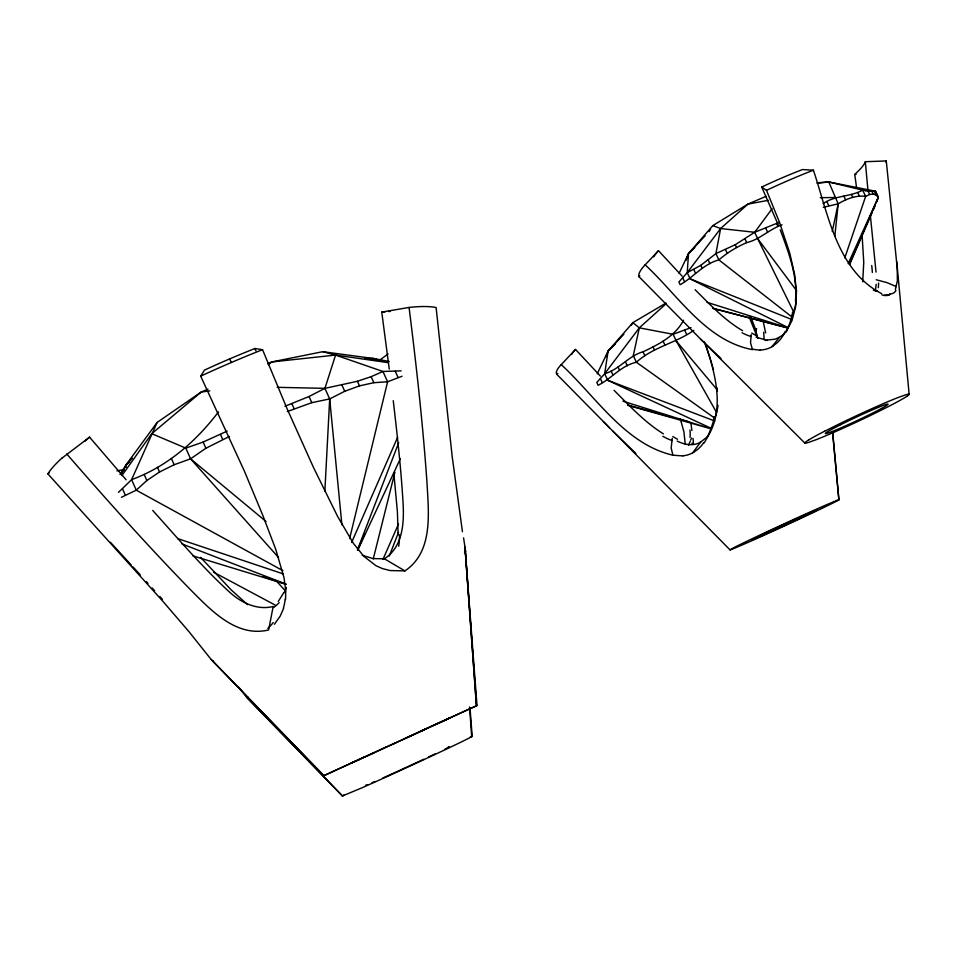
<?xml version="1.0" encoding="UTF-8"?>
<svg xmlns="http://www.w3.org/2000/svg" width="957" height="957" viewBox="0 0 957 957"><rect width="100%" height="100%" fill="white"/><g stroke="black" fill="none" stroke-linecap="round" stroke-linejoin="round"><path stroke-width="1.44" d="M398.1 534.951L397.418 511.995L393.829 472.985M714.759 416.774C712.965 423.042 708.934 436.081 703.742 443.39M876.181 284.289L875.404 291.215M793.018 312.365C792.025 316.217 789.154 326.409 786.032 331.84L791.894 320.822L795.614 306.79L796.439 292.34L794.705 274.838L789.788 253.186L779.536 222.395L766.497 190.347L761.724 187.034A115.701 19.176 -26.2 0 1 802.516 169.545L813.402 170.214C828.092 213.842 836.956 270.532 881.684 293.655M324.866 491.168L329.687 398.925L324.925 388.351L335.572 355.071L388.542 362.703M788.185 327.641L690.141 278.846L687.234 272.649L688.514 253.581L712.845 225.589L747.943 204.104L766.174 196.281M285.545 599.513L285.736 590.541L284.038 577.813L275.76 549.378L262.84 515.44L244.454 471.275L200.683 376.137L204.475 370.108A188.732 36.151 -23.2 0 1 229.536 358.959A186.591 35.78 -23.2 0 1 254.909 348.515L262.541 349.676L287.184 408.986L313.513 467.53L337.534 516.29L353.348 543.289L363.851 556.328L375.91 565.683L382.345 568.554L390.097 570.563L404.955 570.886C433.497 551.687 428.569 512.796 427.013 483.058C422.91 424.346 416.391 365.825 409.07 307.436L381.759 312.102L389.26 369.115M795.47 301.12C797.851 276.441 788.724 252.552 780.23 229.847M125.953 467.53L126.252 464.564L157.151 422.408L201.173 392.047L207.968 389.14M834.827 236.188L838.176 203.829L828.774 181.962L817.29 182.739M862.712 281.825L863.752 262.254L862.006 233.568M693.801 330.356C675.786 343.168 652.961 347.008 636.381 362.248C620.937 365.658 611.499 378.625 598.137 385.288L596.821 382.441L604.668 373.72L608.09 351.123L632.828 322.665L665.916 303.118M768.327 200.312L747.943 204.104L720.609 228.544L715.92 253.593L718.886 259.909L791.702 316.779M755.432 334.472L756.568 328.622M751.197 334.591L750.515 342.75L752.381 349.209L760.109 350.226M832.243 231.51L838.176 203.829C846.407 198.9 855.893 195.072 865.654 196.364L869.674 194.486L873.143 194.02L876.038 194.965L878.359 197.489L876.684 201.867M666.299 303.548L639.324 327.832L633.283 355.585L636.381 362.248L714.735 418.185M854.637 174.449A115.713 19.14 -26.2 0 0 865.343 161.709L886.266 160.955L897.247 268.319L897.379 280.784L895.357 289.624M672.257 438.246L671.156 448.008L672.927 455.209L683.035 455.927M349.628 538.6L387.597 381.771L382.932 371.472L335.572 355.071L322.748 351.686L271.74 361.961L267.685 363.696M373.254 558.936L394.894 472.291M844.78 257.959L865.654 196.364L862.688 190.156L828.774 181.962L817.146 183.23M606.176 356.746L608.09 351.123L623.88 334.172M283.667 608.221L280.245 616.057L274.444 624.251M686.037 260.376L688.514 253.581L705.118 235.793M357.392 550.06L398.734 442.66M389.32 555.969L398.519 532.367M691.504 438.091L690.763 439.945M690.272 441.165L688.514 445.448M765.229 340.465L765.48 339.855M357.595 550.143L364.665 533.659M849.469 264.252L878.323 197.286L875.416 191.197L828.774 181.962M849.577 264.455L869.112 219.56M870.296 216.832L872.078 212.753M873.263 210.038L875.033 205.946M351.638 542.452L397.657 437.229M157.151 422.408L131.623 479.636L118.465 492.377M382.991 559.307L398.531 523.993M848.165 263.677L878.323 197.286M357.751 550.251L400.373 458.642M283.99 592.371L278.272 601.391M679.123 273.259L688.514 253.581L694.794 247.552M597.216 373.828L608.09 351.123L615.375 344.006M121.503 473.763L126.252 464.564L132.449 458.188M631.309 325.236L632.828 322.665L639.324 327.832L673.118 334.292L691.014 327.617M120.032 474.505L126.252 464.564L129.697 461.884M709.029 231.618L710.549 229.202M706.84 437.995C725.43 409.871 715.25 373.673 705.548 344.197M123.465 470.688L124.326 469.48M121.874 475.593L151.756 433.7L201.173 392.047L209.762 390.887M782.025 224.811C769.368 229.13 759.882 239.549 746.723 242.611C736.651 246.978 727.188 252.696 718.886 259.909C703.251 264.012 693.586 277.219 680.152 284.707L678.896 282.004L687.234 272.649L700.799 265.34L715.92 253.593L735.227 244.741L754.666 232.276L772.12 208.734M711.398 428.437L607.707 380.276L604.668 373.72C619.323 369.534 628.546 355.837 643.056 351.793C658.679 344.353 675.14 336.242 683.549 320.236M683.011 455.771A35.277 28.937 69.2 0 0 692.677 452.852L700.644 442.098L708.431 435.925M786.606 331.11L783.496 334.352A26.509 23.135 79.7 0 1 779.776 336.936L771.988 346.578L773.136 345.979M604.668 373.72L639.324 327.832M687.234 272.649L720.609 228.544L754.666 232.276L779.237 222.347M600.386 376.089L575.528 349.449L561.245 364.617A139.842 19.032 -25.4 0 0 556.878 374.414L729.988 549.844L734.402 547.38A61.511 1.053 -24.7 0 1 746.687 541.351L765.05 532.678A61.2 1.053 -24.7 0 1 789.417 521.398L807.899 513A61.439 1.053 -24.7 0 1 825.353 505.26L836.155 500.678A61.523 1.053 -24.7 0 1 838.583 500.056L837.71 500.571M282.937 570.695L136.253 490.175L131.623 479.636C166.985 466.681 195.946 441.632 218.483 411.881M721.004 358.576L700.871 339.364L638.929 276.645L639.802 275.676M556.902 374.402L557.823 373.386M229.501 436.428L205.887 448.259L190.575 458.834L174.15 464.743L159.532 471.992L146.852 480.51L136.253 490.175L121.419 497.293M61.703 458.343L89.551 437.146L126.133 479.768M85.759 440.435L89.551 437.146M268.367 364.701L271.74 361.961L335.572 355.071M373.96 752.8L323.837 775.684L211.054 659.349L188.984 631.68L162.786 601.199L47.85 473.847L49.405 472.638M344.676 794.657L342.379 795.985L362.452 787.623A71.679 1.041 -24.7 0 0 433.258 755.276A71.691 1.041 -24.7 0 0 461.884 741.687A72.349 1.053 -24.7 0 0 468.978 738.158L472.184 736.34L470.043 708.132M907.475 395.935L908.516 395.145A58.963 2.955 -25.1 0 0 906.291 394.631L899.066 397.155A58.784 2.955 -25.1 0 0 878.921 405.541L874.052 407.694A55.255 2.775 -25.1 0 0 866.42 411.127L863.812 412.311A58.676 2.943 -25.1 0 0 837.925 424.585L824.372 431.38M362.213 555.275L373.074 558.589L384.355 558.78C403.627 546.495 404.273 521.158 402.933 500.786C400.887 467.315 397.155 433.964 393.243 400.66M449.228 746.891L448.366 747.417M808.844 439.873L807.074 440.998A55.135 2.763 -25.1 0 0 805.363 442.254L805.052 442.553A58.748 2.943 -25.1 0 0 808.617 442.409L816.201 439.67A58.963 2.967 -25.1 0 0 835.832 431.44L838.117 430.435M751.759 539.784L753.099 539.042A36.701 0.634 -24.7 0 1 764.021 533.695L769.5 531.099A36.605 0.634 -24.7 0 1 788.592 522.247L794.956 519.352A36.677 0.634 -24.7 0 1 810.615 512.39L813.988 510.954A36.785 0.634 -24.7 0 1 816.823 510.045M823.104 203.59C835.006 195.324 850.139 197.01 862.688 190.156L875.416 191.197L878.359 197.489M700.644 442.098C693.43 446.452 684.327 444.742 677.209 441.057M447.744 747.74L446.955 748.147A46.343 0.67 -24.7 0 1 444.885 749.187M284.959 406.27L309.039 396.509L324.925 388.351L357.44 381.269L371.125 376.675L382.932 371.472L401.127 370.838M693.789 452.194L692.701 452.721M151.756 433.7L185.825 448.127L203.123 442.05L227.144 431.128M287.315 411.546L311.803 402.67L329.687 398.925L344.735 391.281L359.509 385.862L373.852 382.692L387.597 381.771L402.06 376.233M463.571 537.87L465.102 547.918L477.005 705.536L385.659 747.297M437.887 723.492L449.946 717.929L422.013 730.646M365.119 756.724L351.231 763.136L360.179 759.08M356.722 760.528L323.837 775.684L211.054 659.349M358.026 759.93L386.329 746.938M393.028 744.127L425.291 729.33M405.266 738.314L427.671 728.014M428.772 727.511L436.189 724.114M437.229 723.636L477.005 705.536M367.895 755.623L395.636 742.883M374.965 781.486L371.842 782.85M367.655 784.608L365.562 785.314M470.318 736.926L472.184 736.34M448.175 747.19L449 746.903M823.295 207.322L838.176 203.829M368.983 359.174L373.386 358.504L389.212 361.483M884.34 295.235L889.89 294.529A33.866 16.09 65 0 1 881.959 294.876M820.269 197.668L835.162 197.513M364.641 358.576L373.386 358.504L383.374 361.387M277.183 387.322L324.925 388.351M865.044 190.754L875.416 191.197M856.084 174.413L854.768 174.557L856.587 187.739M752.657 349.676C705.931 340.979 678.034 295.258 645.162 264.826L658.5 250.686L682.126 276.154M672.927 455.209C624.981 444.132 595.697 396.33 561.245 364.617M322.748 351.686L373.386 358.504L375.742 360.346M876.181 279.755L887.055 282.65L896.254 286.574M877.509 291.203L875.416 290.761M873.346 290.294L874.375 290.521M713.001 308.357L788.066 327.928L706.996 302.304M712.881 308.369L787.731 327.976M627.517 404.978L671.754 417.108M677.46 418.676L688.873 421.81M627.768 405.301L711.218 428.88L622.911 401.174M192.859 555.861L285.808 584.249M177.667 538.588L283.26 573.901M263.247 576.64L285.844 584.189M712.845 225.589L720.609 228.544M607.707 380.276L714.819 421.032M182.033 543.971L285.904 584.057M690.141 278.846L791.882 319.542M756.006 337.163L766.234 340.118L774.859 339.233A25.887 22.119 79.1 0 0 778.926 337.307M213.459 572.095L275.221 605.099M742.584 330.691C724.389 320.057 709.915 304.434 695.117 289.696M384.355 558.78L404.955 570.886M663.416 433.868C644.659 422.193 629.55 405.792 614.035 390.289M246.846 697.462L342.522 796.045L246.846 697.462L238.915 687.329M247.636 604.645L231.367 590.074L200.587 557.369M185.825 448.127L190.575 458.834L266.034 521.481M635.903 453.462L612.528 430.913M700.871 339.364L804.861 443.103M609.442 427.791L603.353 421.594M110.366 542.248L131.217 564.965M132.951 566.867L140.26 574.87M275.975 580.54L284.959 590.445M146.337 581.569L148 583.399M152.175 588.005L154.711 590.804M159.819 596.462L162.391 599.321M190.575 458.834L278.559 557.536M152.701 510.44C177.356 537.774 201.233 566.03 228.34 591.007C240.123 602.18 256.596 610.65 273.176 606.487L268.63 629.957C236.666 637.661 211.353 610.662 191.005 590.242C148.06 546.244 107.1 500.355 66.763 453.977M673.118 334.292L676.264 341.027L717.451 390.085M754.666 232.276L757.669 238.64L796.726 290.832M464.492 552.165L465.006 552.895L465.21 550.311L476.454 705.799L465.006 547.021M676.264 341.027L716.578 412.503M229.536 358.959L231.45 362.452A217.825 40.732 -23.3 0 1 262.541 349.676M757.669 238.64L793.532 311.659M248.784 699.244L247.791 697.019M874.339 191.424L876.038 194.965M871.851 191.316L873.143 194.02M867.963 190.898L869.674 194.486M857.699 192.489L859.422 196.113M851.407 194.51L852.723 197.274M843.871 196.197L845.617 199.846M827.015 201.891L828.762 205.564M776.641 223.675L777.969 226.474M765.803 228.34L767.55 232.025M744.989 238.927L746.723 242.611M735.227 244.741L736.543 247.516M725.502 249.645L727.224 253.306M708.204 260.005L709.915 263.642M700.799 265.34L702.091 268.08M693.789 269.563L695.476 273.176M682.796 277.937L684.47 281.514M684.722 330.297L686.54 334.196M663.081 341.099L664.9 344.998M653.033 346.948L654.397 349.903M643.056 351.793L644.862 355.669M625.495 361.913L627.29 365.765M618.09 367.069L619.43 369.964M611.116 371.005L612.887 374.821M600.446 378.745L602.192 382.513M761.724 187.034L778.197 224.751M395.277 371.292L397.956 377.214M371.125 376.675L373.852 382.692M357.44 381.269L359.509 385.862M341.984 385.181L344.735 391.281M309.039 396.509L311.803 402.67M291.933 403.83L294.026 408.507M220.505 434.538L222.598 439.251M203.123 442.05L205.887 448.259M757.705 338.156L749.164 316.946M171.423 458.547L174.15 464.743M157.474 467.327L159.532 471.992M144.148 474.373L146.852 480.51M122.52 488.788L125.188 494.853M750.91 317.186L755.384 328.921L757.8 338.347M254.909 348.515L255.926 350.884M213.507 661.622L213.184 660.868M704.412 341.984L710.549 359.533M680.391 419.202L683.908 431.786L685.248 444.287M710.895 360.669L711.589 362.93M763.016 320.547L765.636 332.904M711.912 364.091L712.582 366.387M712.893 367.56L713.515 369.904M690.846 422.635L691.899 430.53M462.446 531.709L452.194 456.633L436.105 307.52A221.438 41.342 -23.2 0 0 409.07 307.436M870.439 216.246L876.026 272.087M716.949 387.788L717.295 391.353M329.687 398.925L341.9 524.879M896.733 261.692L909.15 394.392M867.832 188.96L865.319 161.709M832.53 431.643L838.942 499.721M832.626 431.858L838.834 499.889M469.564 707.008L471.693 736.711M692.114 443.115L692.138 444.383M423.76 759.26A46.211 0.67 -24.7 0 1 382.788 778.017M435.208 753.865A46.343 0.67 -24.7 0 1 428.628 756.975M286.406 587.431A41.713 37.215 42.9 0 1 284.361 592.586M279.169 602.623A57.934 46.403 77.5 0 1 273.714 607.48M124.338 469.468A184.797 35.397 -23.2 0 1 116.886 470.868M399.512 534.772A56.14 42.933 -80.6 0 1 398.698 546.268M388.099 353.887A190.957 36.605 -23.2 0 1 379.068 360.514M381.759 312.102A189.761 36.342 -23.2 0 1 385.264 311.767M388.602 311.527A189.761 36.342 -23.2 0 1 390.205 311.444M47.886 473.835A213.507 39.967 -23.2 0 1 61.679 458.355M84.73 441.356A182.715 35.074 -23.2 0 1 85.735 440.435M200.683 376.149A220.289 41.139 -23.3 0 1 231.45 362.452M273.247 622.564A72.6 54.836 87.5 0 1 267.804 628.426M285.126 599.405A51.128 44.823 47.3 0 1 283.38 608.102M465.676 550.646A46.881 2.022 81.4 0 1 465.652 551.722M767.036 340.237A42.886 27.059 37.9 0 1 767.095 340.548M763.638 332.223A50.47 31.378 47.7 0 1 763.937 339.077M839.672 425.183A35.05 1.758 -25.1 0 0 827.327 431.894A34.667 1.735 -25.1 0 0 857.723 420.29A34.667 1.735 -25.1 0 0 885.692 404.584A33.268 1.675 -25.1 0 0 883.574 405.313A35.026 1.758 -25.1 0 0 868.166 411.725A34.44 1.723 -25.1 0 0 839.696 425.183M871.731 265.508A54.238 11.197 77.1 0 1 872.341 272.458M878.586 282.985A44.895 15.264 75.1 0 1 878.299 287.71M796.188 301.24A54.19 52.707 42.6 0 1 793.556 311.898M792.492 312.317A44.094 41.103 50.5 0 1 792.121 316.815M756.341 335.608A45.242 33.758 49.2 0 1 751.771 333.048M751.078 336.541A54.298 42.766 61.7 0 1 742.034 332.773M653.751 256.871A115.45 19.128 -26.1 0 1 658.476 250.698M638.905 276.657A134.315 21.724 -26.1 0 1 645.126 264.838M766.497 190.335A134.698 21.796 -26.1 0 1 813.414 170.202M886.278 160.943A134.662 21.736 -26.1 0 1 885.775 162.008M772.06 346.721A33.985 29.009 71.1 0 1 760.085 350.011M785.266 331.373A36.139 31.306 81.7 0 1 773.065 345.836M895.967 290.45A34.476 14.439 59.4 0 1 889.639 293.919M907.344 396.007A57.432 2.883 -25.1 0 1 838.165 430.411M809.06 439.718A58.748 2.943 -25.1 0 1 824.563 431.236M692.988 438.414A44.931 30.361 38 0 1 693.358 443.546M689.985 429.944A52.874 35.218 48.1 0 1 690.033 437.397M816.764 510.081A35.971 0.622 -24.7 0 1 774.081 530.25A36.761 0.634 -24.7 0 1 758.674 537.104L755.229 538.588A36.641 0.634 -24.7 0 1 751.771 539.784M718.037 405.349A56.93 53.807 41.4 0 1 715.393 416.331M714.125 416.69A46.319 41.606 48.1 0 1 713.814 421.307M677.556 439.263A47.539 33.017 48.3 0 1 672.867 436.476M672.161 440.567A57.001 42.335 59.3 0 1 662.818 436.308M571.64 354.497A120.187 16.867 -25.4 0 1 575.492 349.461M703.395 443.055A36.498 30.588 76.1 0 1 693.753 452.087M837.566 500.631A59.801 1.029 -24.7 0 1 766.916 533.946L764.44 535.071A61.511 1.053 -24.7 0 1 745.12 543.684L734.868 548.074A61.284 1.053 -24.7 0 1 730 549.832"/></g></svg>
